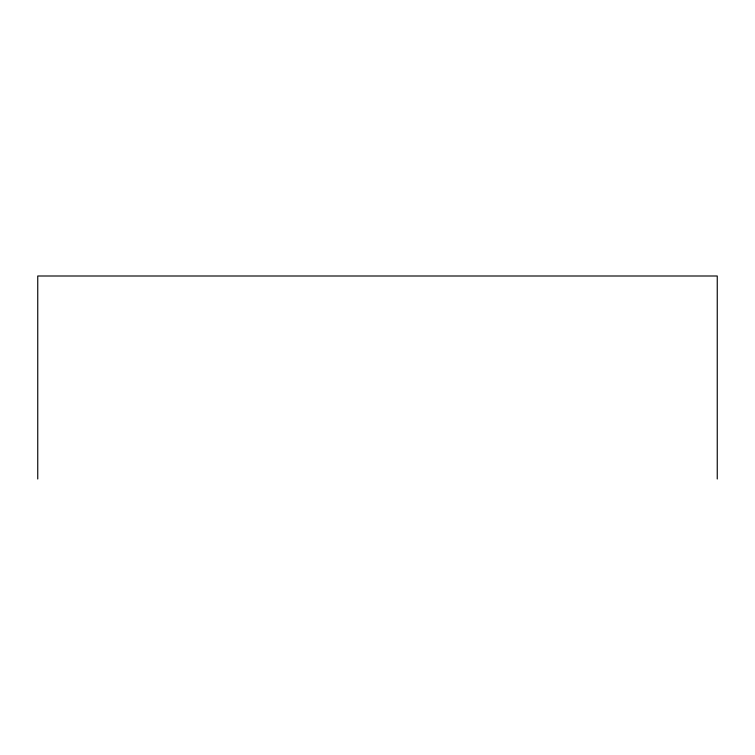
<?xml version="1.0" encoding="UTF-8"?>
<svg xmlns="http://www.w3.org/2000/svg" width="755" height="755" viewBox="0 0 755 755"><rect width="100%" height="100%" fill="white"/><g stroke="black" fill="none" stroke-linecap="round" stroke-linejoin="round"><path stroke-width="1.13" d="M717.25 479L717.25 276L37.75 276L37.75 479"/></g></svg>
